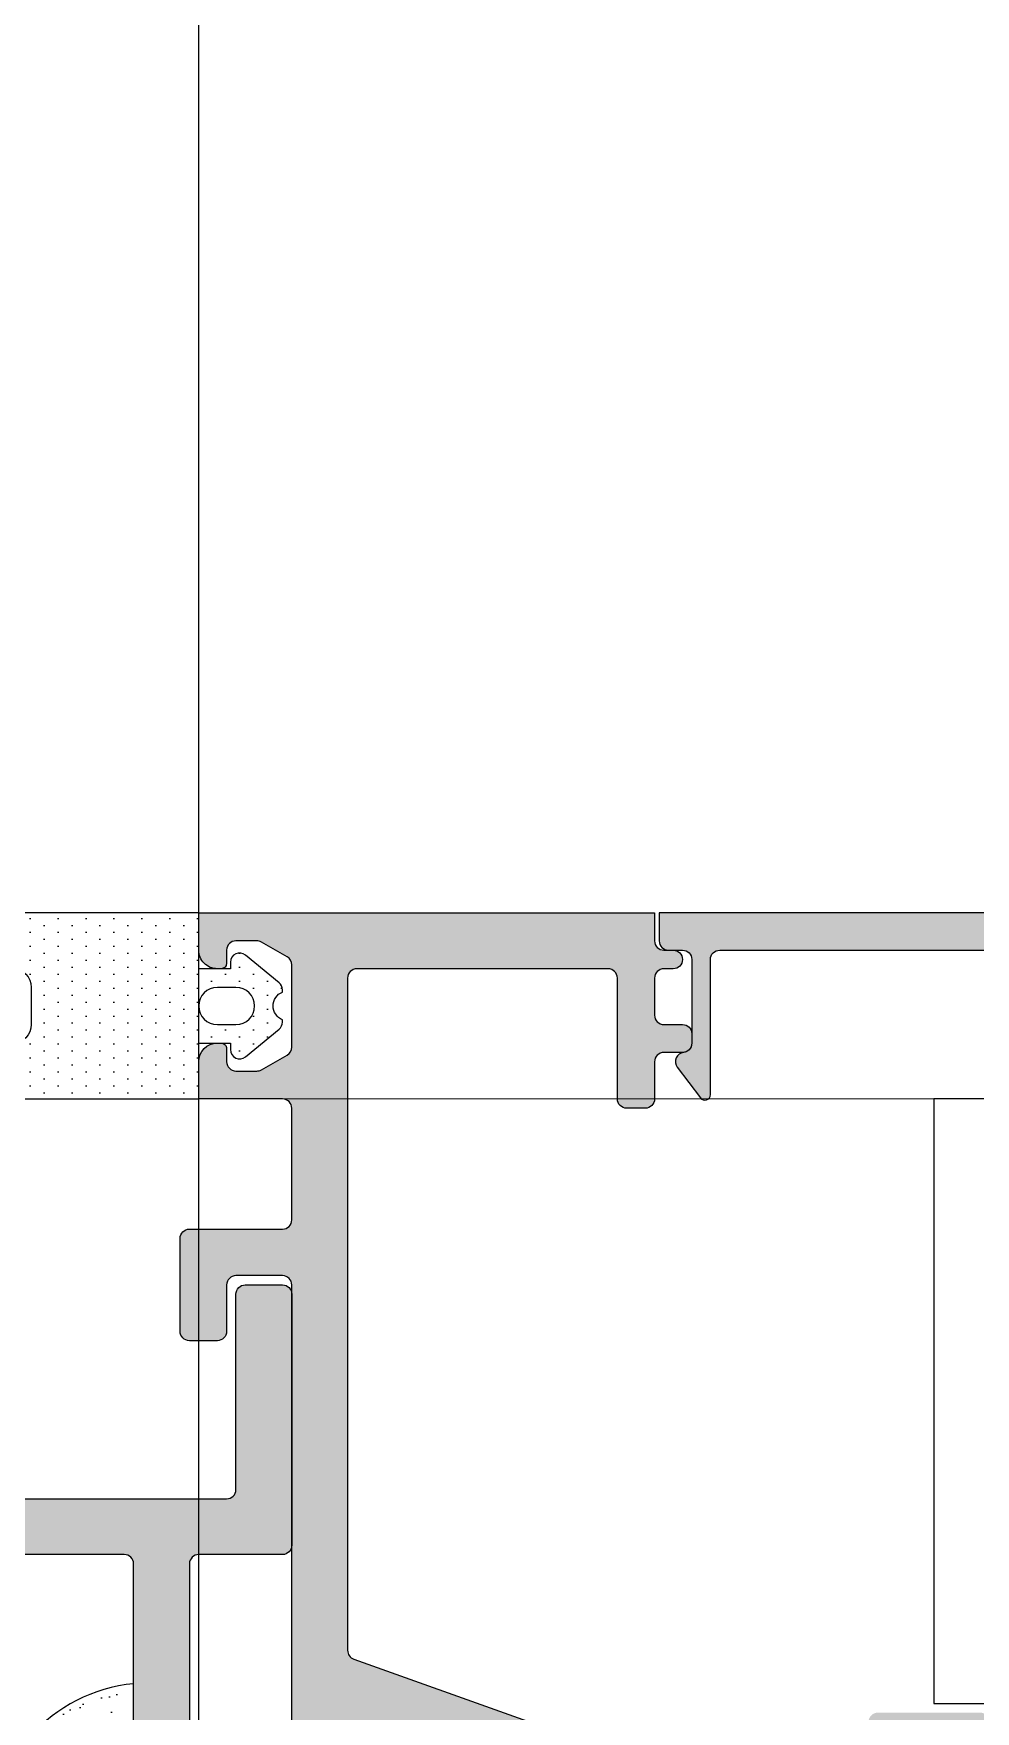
# Model space of a CAD drawing. Header units: millimetres. Extents: x 434053 to 1059003, y -2417481 to 936527.
# Drawn here: x 642106.2 to 642156.8, y -2248859.1 to -2248768.9 of the extents above; entities that cross this region are included whole.
import ezdxf

# ---------------------------------------------------------------- set-up
doc = ezdxf.new("R2010")
doc.units = ezdxf.units.MM
doc.header["$LTSCALE"] = 1000
doc.header["$MEASUREMENT"] = 0
doc.linetypes.add('CENTER', pattern=[2, 1.25, -0.25, 0.25, -0.25])
doc.layers.add('A-DETL-0001', color=4, linetype='Continuous', lineweight=15)
for name, color, linetype in [('ELASTOMER', 6, 'Continuous'), ('ELASTOMER-V', 241, 'Continuous'), ('EXTRUSION-V', 141, 'Continuous'), ('EXTRUSION1', 4, 'Continuous'), ('EXTRUSION2', 133, 'Continuous'), ('FASTENER', 191, 'Continuous'), ('GRID', 8, 'CENTER'), ('HZHZNEWPLOTLAYER#@$TT', 7, 'Continuous'), ('SILICONE', 8, 'Continuous'), ('型材断面填充', 254, 'Continuous')]:
    doc.layers.add(name, color=color, linetype=linetype)

# ---------------------------------------------------------------- blocks, each defined once
blk = doc.blocks.new('*U464')
at = {"linetype": 'ByBlock', "lineweight": -2}
for p, q in [((2.657142857144208, 4.857142857152212), (-2.657142857144208, 4.857142857152212)), ((-3.542857142858338, 4.400000000008731), (-3.542857142858338, 1.14285714286234)), ((-1.77142857142826, 4.400000000008731), (-1.77142857142826, 1.14285714286234)), ((1.77142857142826, 4.400000000008731), (1.77142857142826, 1.14285714286234)), ((3.542857142858338, 4.400000000008731), (3.542857142858338, 1.14285714286234)), ((-4.685714285715221, 0.857142857152212), (-3.542857142858338, 1.14285714286234)), ((4.685714285715221, 0.857142857152212), (-4.685714285715221, 0.857142857152212)), ((3.542857142858338, 1.14285714286234), (-3.542857142858338, 1.14285714286234)), ((-2.332922000361577, 0.857142857152212), (-1.77142857142826, 1.14285714286234)), ((2.458636286075489, 0.857142857152212), (1.77142857142826, 1.14285714286234)), ((4.685714285715221, 0.857142857152212), (3.542857142858338, 1.14285714286234)), ((-5.028571428571013, 0.5142857142927824), (-5.028571428571013, 7.275957614183426e-12)), ((5.028571428571013, 7.275957614183426e-12), (-5.028571428571013, 7.275957614183426e-12)), ((5.028571428571013, 0.5142857142927824), (5.028571428571013, 7.275957614183426e-12))]:
    blk.add_line(p, q, dxfattribs=at)
for centre, radius, start, end in [((-2.657142857144208, 3.770535714291327), 1.086607142857136, 35.40085557752613, 144.5991444224739), ((0, 1.196428571434808), 3.660714285714072, 61.05941179989344, 118.9405882001066), ((2.657142857144208, 3.770535714291327), 1.086607142857129, 35.40085557752613, 144.5991444224739), ((-4.685714285715221, 0.5142857142927824), 0.3428571428571428, 90, 180), ((4.685714285715221, 0.5142857142927824), 0.3428571428571428, 0, 90)]:
    blk.add_arc(centre, radius, start, end, dxfattribs=at)
at = {"layer": 'GRID', "ltscale": 0.5}
blk.add_line((0, 4.857142857159488), (0, -15.96152385070888), dxfattribs=at)
blk = doc.blocks.new('20230111-LC03')
at = {"layer": 'SILICONE'}
h = blk.add_hatch(dxfattribs=at)
h.set_pattern_fill('AR-SAND', color=256, angle=450, style=0)
h.set_pattern_definition([(127.5, (56219.9966284289, -9965.68426762917), (-1.926823769013159, -0.06299335810960754), [0, -1.52, 0, -1.7, 0, -1.625]), (97.49999999999993, (56219.9966284289, -9965.68426762917), (-2.82214606522974, 1.769776705267728), [0, -0.82, 0, -1.37, 0, -0.525]), (57.49999999999998, (56219.9966284289, -9966.914267629152), (-0.005659053536963988, 3.114141861751495), [0, -0.4999999999999981, 0, -1.799999999999992, 0, -2.349999999999985]), (47.49999999999999, (56219.9966284289, -9966.914267629152), (-0.8776755649342484, 3.006126604572294), [0, -0.2499999999999999, 0, -1.179999999999999, 0, -1.349999999999999])])
edge = h.paths.add_edge_path()
edge.add_line((1.042390067595989e-07, -8.557407260435866), (-1.042608346324414e-07, 8.557415987976128))
edge.add_arc((0.8573005642653303, 4.374214120368429e-06), 8.600247552460587, 95.72093118125102, 264.2790702147506)
at = {"layer": '型材断面填充', "linetype": 'ByBlock'}
h = blk.add_hatch(color=256, dxfattribs=at)
edge = h.paths.add_edge_path()
edge.add_line((-41.99989613961588, -17.99999563622987), (-41.99989613961952, -11.49999563622987))
edge.add_arc((-41.49989613961952, -11.49999563622987), 0.5, 90, 180, ccw=False)
edge.add_line((-41.49989613961952, -10.99999563622987), (-37.49989613961952, -10.99999563622987))
edge.add_arc((-37.49989613961952, -11.49999563622987), 0.5, 0, 90, ccw=False)
edge.add_line((-36.99989613961952, -11.49999563622987), (-36.99989613961952, -12.49999563622987))
edge.add_arc((-37.49989613961952, -12.49999563622987), 0.5, -90, 0, ccw=False)
edge.add_line((-37.49989613961952, -12.99999563622987), (-39.49989613961952, -12.99999563622987))
edge.add_arc((-39.49989613961952, -13.49999563622987), 0.5, 90, 180)
edge.add_line((-39.99989613961952, -13.49999563622987), (-39.99989613961952, -14.99999563622987))
edge.add_arc((-39.49989613961952, -14.99999563622987), 0.5, 180, 270)
edge.add_line((-39.49989613961952, -15.49999563622987), (-19.99989613961952, -15.49999563622987))
edge.add_arc((-19.99989613961952, -14.99999563622987), 0.5, 270, 360)
edge.add_line((-19.49989613961952, -14.99999563622987), (-19.49989613961952, -10.49999563622987))
edge.add_arc((-18.99989613961952, -10.49999563622987), 0.5, 90, 180, ccw=False)
edge.add_line((-18.99989613961952, -9.999995636229869), (-14.99989613961952, -9.999995636229869))
edge.add_arc((-14.99989613961952, -10.49999563622987), 0.5, 0, 90, ccw=False)
edge.add_line((-14.49989613961952, -10.49999563622987), (-14.49989613961952, -11.49999563622987))
edge.add_arc((-14.99989613961952, -11.49999563622987), 0.5, -90, 0, ccw=False)
edge.add_line((-14.99989613961952, -11.99999563622987), (-16.99989613961952, -11.99999563622987))
edge.add_arc((-16.99989613961952, -12.49999563622987), 0.5, 90, 180)
edge.add_line((-17.49989613961952, -12.49999563622987), (-17.49989613961952, -14.99999563622987))
edge.add_arc((-16.99989613961952, -14.99999563622987), 0.5, 180, 269.9999825697608)
edge.add_line((-16.99989629172705, -15.49999563622987), (-0.5, -15.49999563627352))
edge.add_arc((-0.5, -14.99999563627352), 0.5, 270, 360)
edge.add_line((0, -14.99999563627352), (0, 15.00000436375558))
edge.add_arc((-0.5, 15.00000436375558), 0.5, 0, 90)
edge.add_line((-0.5, 15.50000436375558), (-16.99989629172705, 15.50000436374103))
edge.add_arc((-16.99989613961952, 15.00000436374103), 0.5000000000000231, 90.00001743023921, 180)
edge.add_line((-17.49989613961952, 15.00000436374103), (-17.49989613961952, 12.50000436374103))
edge.add_arc((-16.99989613961952, 12.50000436374103), 0.5, 180, 270)
edge.add_line((-16.99989613961952, 12.00000436374103), (-14.99989613961952, 12.00000436374103))
edge.add_arc((-14.99989613961952, 11.50000436374103), 0.5, 0, 90, ccw=False)
edge.add_line((-14.49989613961952, 11.50000436374103), (-14.49989613961952, 10.50000436374103))
edge.add_arc((-14.99989613961952, 10.50000436374103), 0.5, -90, 0, ccw=False)
edge.add_line((-14.99989613961952, 10.00000436374103), (-18.99989613961952, 10.00000436374103))
edge.add_arc((-18.99989613961952, 10.50000436374103), 0.5, 180, 270, ccw=False)
edge.add_line((-19.49989613961952, 10.50000436374103), (-19.49989613961952, 15.00000436374103))
edge.add_arc((-19.99989613961952, 15.00000436374103), 0.5, 0, 90)
edge.add_line((-19.99989613961952, 15.50000436374103), (-39.49989613961952, 15.50000436374103))
edge.add_arc((-39.49989613961952, 15.00000436374103), 0.5, 90, 180)
edge.add_line((-39.99989613961952, 15.00000436374103), (-39.99989613961952, 13.50000436374103))
edge.add_arc((-39.49989613961952, 13.50000436374103), 0.5, 180, 270)
edge.add_line((-39.49989613961952, 13.00000436374103), (-37.49989613961952, 13.00000436374103))
edge.add_arc((-37.49989613961952, 12.50000436374103), 0.5, 0, 90, ccw=False)
edge.add_line((-36.99989613961952, 12.50000436374103), (-36.99989613961952, 11.50000436374103))
edge.add_arc((-37.49989613961952, 11.50000436374103), 0.5, -90, 0, ccw=False)
edge.add_line((-37.49989613961952, 11.00000436374103), (-41.49989613961952, 11.00000436374103))
edge.add_arc((-41.49989613961952, 11.50000436374103), 0.5, 180, 270, ccw=False)
edge.add_line((-41.99989613961952, 11.50000436374103), (-41.99989613961588, 18.00000436374103))
edge.add_arc((-41.49989613961225, 18.00000436374103), 0.500000000003638, 90.00000795576972, 180, ccw=False)
edge.add_line((-41.49989620903943, 18.50000436374103), (5.000103860456875, 18.50000436379923))
edge.add_arc((5.000103860456875, 19.00000436379923), 0.5, 270, 360)
edge.add_line((5.500103860456875, 19.00000436379923), (5.500103860442323, 29.50000436339178))
edge.add_arc((6.000103860442323, 29.50000436339178), 0.5, 90, 180, ccw=False)
edge.add_line((6.000103860442323, 30.00000436339178), (8.000103860416857, 30.00000436339178))
edge.add_arc((8.000103860416857, 29.50000436339178), 0.5, 0, 90, ccw=False)
edge.add_line((8.500103860416857, 29.50000436339178), (8.500103860420495, 16.00000436377013))
edge.add_arc((8.000103860420495, 16.00000436377013), 0.5, -90, 0, ccw=False)
edge.add_line((8.000103860420495, 15.50000436377013), (3.500103860435047, 15.50000436375558))
edge.add_arc((3.500103860435047, 15.00000436375558), 0.5, 90, 180)
edge.add_line((3.000103860435047, 15.00000436375558), (3.000103860435047, 6.000004363770131))
edge.add_arc((3.500103860431409, 6.000004363770131), 0.499999999996362, 180, 270)
edge.add_line((3.500103860431409, 5.500004363770131), (8.000103860420495, 5.500004363770131))
edge.add_arc((8.000103860416857, 5.000004363770131), 0.5, 0, 89.99999999958311, ccw=False)
edge.add_line((8.500103860416857, 5.000004363770131), (8.500103860416857, 3.000004363770131))
edge.add_arc((8.000103860416857, 3.000004363770131), 0.5, -90, 0, ccw=False)
edge.add_line((8.000103860416857, 2.500004363770131), (3.500103860438685, 2.500004363770131))
edge.add_arc((3.500103860438685, 2.000004363770131), 0.5, 90, 180)
edge.add_line((3.000103860435047, 2.000004363770131), (3.000103860435047, -1.999995636229869))
edge.add_arc((3.500103860438685, -1.999995636229869), 0.500000000003638, 180, 270)
edge.add_line((3.500103860438685, -2.499995636229869), (8.000103860416857, -2.499995636200765))
edge.add_arc((8.000103860416857, -2.999995636200765), 0.5, 0, 90, ccw=False)
edge.add_line((8.500103860416857, -2.999995636200765), (8.500103860416857, -4.999995636200765))
edge.add_arc((8.000103860416857, -4.999995636200765), 0.5, -89.99999999958311, 0, ccw=False)
edge.add_line((8.000103860420495, -5.499995636200765), (3.500103860431409, -5.499995636229869))
edge.add_arc((3.500103860431409, -5.999995636229869), 0.5, 90, 180)
edge.add_line((3.000103860435047, -5.999995636229869), (3.000103860435047, -14.99999563621532))
edge.add_arc((3.500103860435047, -14.99999563621532), 0.5, 180, 270)
edge.add_line((3.500103860435047, -15.49999563621532), (8.000103860420495, -15.49999563620077))
edge.add_arc((8.000103860420495, -15.99999563620077), 0.5, 0, 90, ccw=False)
edge.add_line((8.500103860420495, -15.99999563620077), (8.500103860416857, -29.49999563582242))
edge.add_arc((8.000103860416857, -29.49999563582242), 0.5, -90, 0, ccw=False)
edge.add_line((8.000103860416857, -29.99999563582242), (6.000103860442323, -29.99999563582242))
edge.add_arc((6.000103860442323, -29.49999563582242), 0.5, 180, 270, ccw=False)
edge.add_line((5.500103860442323, -29.49999563582242), (5.500103860453237, -18.99999563628808))
edge.add_arc((5.000103860453237, -18.99999563628808), 0.5, 0, 90)
edge.add_line((5.000103860453237, -18.49999563628808), (-41.49989620903943, -18.49999563622987))
edge.add_arc((-41.49989613961225, -17.99999563622987), 0.5000000000000048, 180, 269.99999204423034, ccw=False)
at = {"linetype": 'ByBlock'}
blk.add_lwpolyline([(-41.99989613961588, -17.99999563622987), (-41.99989613961952, -11.49999563622987, -0.414213562373095), (-41.49989613961952, -10.99999563622987), (-37.49989613961952, -10.99999563622987, -0.414213562373095), (-36.99989613961952, -11.49999563622987), (-36.99989613961952, -12.49999563622987, -0.414213562373095), (-37.49989613961952, -12.99999563622987), (-39.49989613961952, -12.99999563622987, 0.414213562373095), (-39.99989613961952, -13.49999563622987), (-39.99989613961952, -14.99999563622987, 0.414213562373095), (-39.49989613961952, -15.49999563622987), (-19.99989613961952, -15.49999563622987, 0.414213562373095), (-19.49989613961952, -14.99999563622987), (-19.49989613961952, -10.49999563622987, -0.414213562373095), (-18.99989613961952, -9.999995636229869), (-14.99989613961952, -9.999995636229869, -0.414213562373095), (-14.49989613961952, -10.49999563622987), (-14.49989613961952, -11.49999563622987, -0.414213562373095), (-14.99989613961952, -11.99999563622987), (-16.99989613961952, -11.99999563622987, 0.414213562373095), (-17.49989613961952, -12.49999563622987), (-17.49989613961952, -14.99999563622987, 0.4142134732705686), (-16.99989629172705, -15.49999563622987), (-0.5, -15.49999563627352, 0.4142135623734826), (0, -14.99999563627352), (0, 15.00000436375558, 0.4142135623734826), (-0.5, 15.50000436375558), (-16.99989629172705, 15.50000436374103, 0.4142134732705687), (-17.49989613961952, 15.00000436374103), (-17.49989613961952, 12.50000436374103, 0.414213562373095), (-16.99989613961952, 12.00000436374103), (-14.99989613961952, 12.00000436374103, -0.414213562373095), (-14.49989613961952, 11.50000436374103), (-14.49989613961952, 10.50000436374103, -0.414213562373095), (-14.99989613961952, 10.00000436374103), (-18.99989613961952, 10.00000436374103, -0.414213562373095), (-19.49989613961952, 10.50000436374103), (-19.49989613961952, 15.00000436374103, 0.414213562373095), (-19.99989613961952, 15.50000436374103), (-39.49989613961952, 15.50000436374103, 0.414213562373095), (-39.99989613961952, 15.00000436374103), (-39.99989613961952, 13.50000436374103, 0.414213562373095), (-39.49989613961952, 13.00000436374103), (-37.49989613961952, 13.00000436374103, -0.414213562373095), (-36.99989613961952, 12.50000436374103), (-36.99989613961952, 11.50000436374103, -0.414213562373095), (-37.49989613961952, 11.00000436374103), (-41.49989613961952, 11.00000436374103, -0.414213562373095), (-41.99989613961952, 11.50000436374103), (-41.99989613961588, 18.00000436374103, -0.4142135217035907), (-41.49989620903943, 18.50000436374103), (5.000103860456875, 18.50000436379923, 0.4142135623731164), (5.500103860456875, 19.00000436379923), (5.500103860442323, 29.50000436339178, -0.414213562373095), (6.000103860442323, 30.00000436339178), (8.000103860416857, 30.00000436339178, -0.414213562373095), (8.500103860416857, 29.50000436339178), (8.500103860420495, 16.00000436377013, -0.414213562373171), (8.000103860420495, 15.50000436377013), (3.500103860435047, 15.50000436375558, 0.414213562373095), (3.000103860435047, 15.00000436375558), (3.000103860435047, 6.000004363770131, 0.4142135623713901), (3.500103860431409, 5.500004363770131), (8.000103860420495, 5.500004363770131, -0.414213562370964), (8.500103860416857, 5.000004363770131), (8.500103860416857, 3.000004363770131, -0.414213562373095), (8.000103860416857, 2.500004363770131), (3.500103860438685, 2.500004363770131, 0.4142135623752261), (3.000103860435047, 2.000004363770131), (3.000103860435047, -1.999995636229869, 0.4142135623752261), (3.500103860438685, -2.499995636229869), (8.000103860416857, -2.499995636200765, -0.414213562373095), (8.500103860416857, -2.999995636200765), (8.500103860416857, -4.999995636200765, -0.414213562370964), (8.000103860420495, -5.499995636200765), (3.500103860431409, -5.499995636229869, 0.41421356237139), (3.000103860435047, -5.999995636229869), (3.000103860435047, -14.99999563621532, 0.414213562373095), (3.500103860435047, -15.49999563621532), (8.000103860420495, -15.49999563620077, -0.4142135623730951), (8.500103860420495, -15.99999563620077), (8.500103860416857, -29.49999563582242, -0.414213562373095), (8.000103860416857, -29.99999563582242), (6.000103860442323, -29.99999563582242, -0.414213562373095), (5.500103860442323, -29.49999563582242), (5.500103860453237, -18.99999563628808, 0.4142135623730193), (5.000103860453237, -18.49999563628808), (-41.49989620903943, -18.49999563622987, -0.4142135217035907)], format="xyb", close=True, dxfattribs=at)
at = {"layer": 'SILICONE'}
blk.add_lwpolyline([(1.042390067595989e-07, -8.557407260435866), (-1.042608346324414e-07, 8.557415987976128, 0.9048234826383934), (1.042390067595989e-07, -8.557407260435866, 0.3678191468024997)], format="xyb", dxfattribs=at)
at = {"layer": 'FASTENER', "xscale": -1.2, "yscale": 1.2, "zscale": 1.2, "rotation": 90.00011941575873}
blk.add_blockref('*U464', (0, 4.363770131021738e-06), dxfattribs=at)
blk = doc.blocks.new('*U555')
at = {"layer": 'ELASTOMER-V', "linetype": 'ByBlock'}
h = blk.add_hatch(dxfattribs=at)
h.set_pattern_fill('DOTS', color=256, scale=12, style=0)
h.set_pattern_definition([(0, (0, -2.000019868988602), (0.375, 0.75), [0, -0.75])])
edge = h.paths.add_edge_path()
edge.add_arc((0.9997912681061507, -14.81267845198454), 1.000052182993386, 0, 90)
edge.add_line((0.9997912681061507, -13.81262626899115), (-1.000313097880621, -13.81262626899115))
edge.add_arc((-1.000313097880621, -14.81267845198454), 1.000052182993386, 90, 180)
edge.add_line((-2.000365280874007, -14.81267845198454), (-5.000000000073101, -14.81267845198454))
edge.add_line((-5.000000000073101, -14.81267845198454), (-5.000000000076739, -4.812658582995937))
edge.add_line((-5.000000000076739, -4.812658582995937), (-2, -4.812658582995937))
edge.add_line((-2, -4.812658582995937), (-2, -3.11250000000291))
edge.add_line((-2, -3.11250000000291), (-2.350000000002183, -3.11250000000291))
edge.add_arc((-2.34999999999976, -2.612500000001841), 0.5000000000010694, 140.4654215854086, 269.9999999997224, ccw=False)
edge.add_line((-2.735620282557647, -2.294228107304662), (-1.24998938407748, -0.4942281073055028))
edge.add_arc((-0.8643691015187139, -0.8125000000001112), 0.5000000000001112, 90.00000000000051, 140.4654215857, ccw=False)
edge.add_line((-0.8643691015187187, -0.3125), (-0.75, -0.3124999999999998))
edge.add_arc((3.469446951953618e-17, 4.440892098500626e-16), 0.8125000000000001, 202.6198649480404, 337.3801350519596)
edge.add_line((0.75, -0.3125), (0.8643691015150807, -0.3125))
edge.add_arc((0.8643691015150929, -0.8124999999999791), 0.4999999999999791, 39.53457841442798, 90.00000000000142, ccw=False)
edge.add_line((1.249989384073046, -0.4942281073045933), (2.735620282560603, -2.294228107304662))
edge.add_arc((2.349999999999038, -2.612500000000107), 0.500000000002803, -90.00000000013472, 39.534578414169914, ccw=False)
edge.add_line((2.349999999997863, -3.11250000000291), (1.999999999999318, -3.11250000000291))
edge.add_line((1.999999999999318, -3.11250000000291), (1.999999999999318, -4.812658582995937))
edge.add_line((1.999999999999318, -4.812658582995937), (5.000000000079694, -4.812658582995937))
edge.add_line((5.000000000079694, -4.812658582995937), (5.000000000079694, -14.81267845198454))
edge.add_line((5.000000000079694, -14.81267845198454), (1.999843451099537, -14.81267845198454))
edge = h.paths.add_edge_path(flags=16)
edge.add_line((0.9999999999996589, -2.8125), (0.9999999999996589, -3.8125))
edge.add_arc((-3.410605131648481e-13, -3.8125), 1, -180, 0, ccw=False)
edge.add_line((-1.000000000000341, -3.8125), (-1.000000000000341, -2.8125))
edge.add_arc((-3.410605131648481e-13, -2.8125), 1, 0, 180, ccw=False)
at = {"color": 0, "linetype": 'ByBlock'}
for points in [[(1.999843451099537, -14.81267845198454, 0.414213562373095), (0.9997912681061507, -13.81262626899115), (-1.000313097880621, -13.81262626899115, 0.414213562373095), (-2.000365280874007, -14.81267845198454), (-5.000000000073101, -14.81267845198454), (-5.000000000076739, -4.812658582995937), (-2, -4.812658582995937), (-2, -3.11250000000291), (-2.350000000002183, -3.11250000000291, -0.634218949713358), (-2.735620282557647, -2.294228107304662), (-1.24998938407748, -0.4942281073055027, -0.2238262200734478), (-0.8643691015187187, -0.3125), (-0.75, -0.3124999999999998, 0.6666666666666664), (0.75, -0.3125), (0.8643691015150807, -0.3125, -0.2238262200728703), (1.249989384073046, -0.4942281073045933), (2.735620282560603, -2.294228107304662, -0.6342189497133012), (2.349999999997863, -3.11250000000291), (1.999999999999318, -3.11250000000291), (1.999999999999318, -4.812658582995937), (5.000000000079694, -4.812658582995937), (5.000000000079694, -14.81267845198454)], [(0.9999999999996589, -2.8125), (0.9999999999996589, -3.8125, -0.9999999999999998), (-1.000000000000341, -3.8125), (-1.000000000000341, -2.8125, -0.9999999999999998)]]:
    blk.add_lwpolyline(points, format="xyb", close=True, dxfattribs=at)
blk = doc.blocks.new('20230104-LC05')
at = {"layer": '型材断面填充', "linetype": 'ByBlock'}
h = blk.add_hatch(color=256, dxfattribs=at)
edge = h.paths.add_edge_path()
edge.add_arc((70.49996894395736, -48.49920564482454), 0.500000000007276, 90.00000000083378, 179.9999999991662, ccw=False)
edge.add_line((70.49996894395008, -47.99920564481727), (70.99996894395008, -47.99920564481727))
edge.add_arc((70.99996894395008, -47.49920564484637), 0.4999999999708962, 270, 450)
edge.add_line((70.99996894395008, -46.99920564487547), (70.49996894395008, -46.99920564481727))
edge.add_arc((70.49996894395008, -46.49920564481727), 0.5, 180, 270, ccw=False)
edge.add_line((69.99996894395008, -46.49920564481727), (69.99996894395008, -44.49920564481727))
edge.add_arc((70.49996894395008, -44.49920564481727), 0.5, 90, 180, ccw=False)
edge.add_line((70.49996894395008, -43.99920564481727), (71.49996894395008, -43.99920564481727))
edge.add_arc((71.49996894395008, -43.49920564481727), 0.5, 270, 360)
edge.add_line((71.99996894395008, -43.49920564481727), (71.99996894395008, -42.99920564481727))
edge.add_arc((71.49996894395008, -42.99920564481727), 0.5, 0, 90)
edge.add_line((71.49996894395008, -42.49920564481727), (70.49996894392098, -42.49920564481727))
edge.add_arc((70.49996894392825, -41.99920564484637), 0.4999999999708962, 179.9999610966032, 269.9999999991662, ccw=False)
edge.add_line((69.99996894395736, -41.99920530535019), (69.99996894395736, -39.99920564481727))
edge.add_arc((69.49996894395736, -39.99920564481727), 0.5, 0, 90)
edge.add_line((69.49996894395736, -39.49920564481727), (68.49996894395736, -39.49920564481727))
edge.add_arc((68.49996894395736, -39.99920564481727), 0.5, 90, 180)
edge.add_line((67.99996894395736, -39.99920564481727), (67.99996894395736, -46.49999999999272))
edge.add_arc((67.49996894395736, -46.49999999999272), 0.5, -90, 0, ccw=False)
edge.add_line((67.49996894395736, -46.99999999999272), (53.99999999932334, -46.99999999999272))
edge.add_arc((53.99999999932334, -46.49999999999272), 0.5, 180, 270, ccw=False)
edge.add_line((53.49999999932334, -46.49999999999272), (53.49999999932334, -10.35235979589197))
edge.add_arc((53.99999999932697, -10.35235979589197), 0.500000000003638, 109.6537937717097, 180, ccw=False)
edge.add_line((53.83183204972738, -9.881488751198049), (80.83187877858654, -0.2386310121000861))
edge.add_arc((81.0000467281825, -0.7095020567940082), 0.500000000002453, 5.0025789732899284e-08, 109.6537937713172, ccw=False)
edge.add_line((81.50004672818613, -0.7095020563574508), (81.5000467332793, -6.500000005005859))
edge.add_arc((82.00004673328658, -6.500000004532922), 0.500000000007276, 180.0000000541946, 269.9999999991662)
edge.add_line((82.0000467332793, -7.000000004540198), (87.50004673093645, -7.00000000448199))
edge.add_arc((87.50004673093645, -6.50000000448199), 0.5, 270, 360)
edge.add_line((88.00004673093645, -6.50000000448199), (88.00004673093645, -5.00000000448199))
edge.add_arc((87.50004673092917, -5.000000004489266), 0.500000000007276, 8.337633264054393e-10, 90.00000000250131)
edge.add_line((87.50004673090734, -4.50000000448199), (85.00004673091462, -4.500000004598405))
edge.add_arc((85.00004673090734, -4.000000004576577), 0.5000000000218279, 180.0000000025013, 270.0000000008338, ccw=False)
edge.add_line((84.50004673088551, -4.000000004598405), (84.50004672708747, 7.275957614183426e-12))
edge.add_line((84.50004672708747, 7.275957614183426e-12), (104.5000467033751, 7.275957614183426e-12))
edge.add_arc((105.0000467033751, 7.275957614183426e-12), 0.5, 0, 180, ccw=False)
edge.add_line((105.5000467033751, 7.275957614183426e-12), (164.4999487179812, 7.275957614183426e-12))
edge.add_arc((164.9999487179812, 7.275957614183426e-12), 0.5, 0, 180, ccw=False)
edge.add_line((165.4999487179812, 7.275957614183426e-12), (185.4999487158057, 0))
edge.add_line((185.4999487158057, 0), (185.4999487120076, -4.000000004598405))
edge.add_arc((184.9999487119858, -4.000000004576577), 0.5000000000218279, 269.9999999991662, 359.9999999974987, ccw=False)
edge.add_line((184.9999487119785, -4.500000004598405), (182.4999487119858, -4.50000000448199))
edge.add_arc((182.499948711964, -5.000000004489266), 0.500000000007276, 89.99999999749872, 179.9999999991662)
edge.add_line((181.9999487119567, -5.00000000448199), (181.9999487119567, -6.50000000448199))
edge.add_arc((182.4999487119567, -6.50000000448199), 0.5, 180, 270)
edge.add_line((182.4999487119567, -7.00000000448199), (187.9999487096138, -7.000000004540198))
edge.add_arc((187.9999487096065, -6.500000004532922), 0.500000000007276, 270.0000000008338, 359.9999999458054)
edge.add_line((188.4999487096138, -6.500000005005859), (188.4999487153291, -0.4999999995270628))
edge.add_arc((188.9999487153364, -0.500000000007276), 0.500000000007276, 90.00000000083378, 179.9999999449716, ccw=False)
edge.add_line((188.9999487153291, 0), (196.500000000291, 0))
edge.add_arc((196.500000000291, -0.5), 0.5, 0, 90, ccw=False)
edge.add_line((197.000000000291, -0.5), (197.0000000002801, -41.99920530535746))
edge.add_arc((196.5000000003092, -41.99920564485365), 0.4999999999710114, -90, 3.890339678491728e-05, ccw=False)
edge.add_line((196.5000000003092, -42.49920564482454), (195.5000000002801, -42.49920564482454))
edge.add_arc((195.5000000002801, -42.99920564482454), 0.5, 90, 180)
edge.add_line((195.0000000002801, -42.99920564482454), (195.0000000002801, -43.49920564482454))
edge.add_arc((195.5000000002801, -43.49920564482454), 0.5, 180, 270)
edge.add_line((195.5000000002801, -43.99920564482454), (196.5000000002801, -43.99920564482454))
edge.add_arc((196.5000000002801, -44.49920564482454), 0.5, 0, 90, ccw=False)
edge.add_line((197.0000000002801, -44.49920564482454), (197.0000000002801, -46.49920564482454))
edge.add_arc((196.5000000002801, -46.49920564482454), 0.5, -90, 0, ccw=False)
edge.add_line((196.5000000002801, -46.99920564482454), (196.0000000002801, -46.99920564488275))
edge.add_arc((196.0000000002801, -47.49920564485365), 0.4999999999708962, 90, 270)
edge.add_line((196.0000000002801, -47.99920564482454), (196.5000000002801, -47.99920564482454))
edge.add_arc((196.5000000002728, -48.49920564483182), 0.500000000007276, 8.33779267850332e-10, 89.99999999916622, ccw=False)
edge.add_line((197.0000000002801, -48.49920564482454), (197.0000000003092, -50))
edge.add_line((197.0000000003092, -50), (200.0000000003129, -50))
edge.add_line((200.0000000003129, -50), (200.0000000003129, 50))
edge.add_line((200.0000000003129, 50), (45.49999999927604, 50.00000000001455))
edge.add_line((45.49999999927604, 50.00000000001455), (45.49999999930878, 48.00000000002183))
edge.add_arc((46.49999999930878, 48.00000000003638), 1, 180.0000000008338, 270.0000000041688)
edge.add_line((46.49999999938154, 47.00000000003638), (46.69999999934953, 47.00000000005093))
edge.add_arc((46.69999999932406, 47.30000000003201), 0.2999999999810825, 270.0000000048636, 360.0000000013896)
edge.add_line((46.99999999930515, 47.30000000003929), (46.99999999930878, 48.00000000005093))
edge.add_arc((47.49999999930878, 48.00000000005093), 0.5, 90, 180, ccw=False)
edge.add_line((47.49999999930878, 48.50000000005093), (48.61721778076753, 48.50000000005093))
edge.add_arc((48.61721778076026, 48.00000000005093), 0.5, 60.25511870233379, 89.99999999916622, ccw=False)
edge.add_line((48.86528724994423, 48.43412157111015), (50.24806946849276, 47.64396030336502))
edge.add_arc((49.99999999930515, 47.20983873228397), 0.5000000000209031, 1.6675016922818031e-09, 60.25511870321287, ccw=False)
edge.add_line((50.49999999932697, 47.20983873229852), (50.49999999930878, 42.79016126780334))
edge.add_arc((49.99999999932334, 42.79016126779607), 0.4999999999854481, -60.25511870223039, 8.33779267850332e-10, ccw=False)
edge.add_line((50.24806946850003, 42.3560396967514), (48.86528724994423, 41.56587842899171))
edge.add_arc((48.61721778076389, 42.00000000003638), 0.4999999999857067, 270.0000000004169, 299.7448812981315, ccw=False)
edge.add_line((48.61721778076753, 41.50000000005093), (47.49999999930878, 41.50000000005093))
edge.add_arc((47.49999999930878, 42.00000000005093), 0.5, 180, 270, ccw=False)
edge.add_line((46.99999999930878, 42.00000000005093), (46.99999999930878, 42.70000000007713))
edge.add_arc((46.69999999932043, 42.70000000006257), 0.2999999999883585, 2.779211088166421e-09, 90.00000000277922)
edge.add_line((46.69999999930587, 43.00000000005821), (46.49997491495014, 43.00000000005093))
edge.add_arc((46.4999749150229, 42.00000000005093), 1, 90.00000000416884, 180)
edge.add_line((45.4999749150229, 42.00000000005093), (45.4999749150229, 40.00000000010914))
edge.add_line((45.4999749150229, 40.00000000010914), (49.99999999931242, 40.00000000010914))
edge.add_arc((49.99999999931242, 39.50000000010914), 0.5, 0, 90, ccw=False)
edge.add_line((50.49999999931242, 39.50000000010914), (50.49999999931242, 33.49999999959982))
edge.add_arc((49.99999999931242, 33.49999999959982), 0.5, -90, 0, ccw=False)
edge.add_line((49.99999999931242, 32.99999999959982), (44.99999999927968, 32.99999999959982))
edge.add_arc((44.99999999927968, 32.49999999959982), 0.5, 90, 180)
edge.add_line((44.49999999927968, 32.49999999959982), (44.49999999927968, 27.49999999959982))
edge.add_arc((44.99999999927968, 27.49999999959982), 0.5, 180, 270)
edge.add_line((44.99999999927968, 26.99999999959982), (46.49999999927968, 26.99999999959982))
edge.add_arc((46.49999999927968, 27.49999999959982), 0.5, 270, 360)
edge.add_line((46.99999999927968, 27.49999999959982), (46.99999999927968, 29.99999999959982))
edge.add_arc((47.49999999927968, 29.99999999959982), 0.5, 90, 180, ccw=False)
edge.add_line((47.49999999927968, 30.49999999959982), (49.99999999931242, 30.49999999959982))
edge.add_arc((49.99999999931242, 29.99999999959982), 0.5, 0, 90, ccw=False)
edge.add_line((50.49999999931242, 29.99999999959982), (50.49999999931242, 2.5))
edge.add_arc((49.99999999931242, 2.5), 0.5, -90, 0, ccw=False)
edge.add_line((49.99999999931242, 2), (48.99999999931242, 2))
edge.add_arc((48.99999999931242, 1.5), 0.5, 90, 180)
edge.add_line((48.49999999931242, 1.5), (48.49999999931242, -1.5))
edge.add_arc((48.99999999931242, -1.5), 0.5, 180, 270)
edge.add_line((48.99999999931242, -2), (49.99999999931606, -2))
edge.add_arc((49.99999999931606, -2.5), 0.5, 0, 90, ccw=False)
edge.add_line((50.49999999931606, -2.5), (50.49999999931242, -29.99999999959982))
edge.add_arc((49.99999999931242, -29.99999999959982), 0.5, -90, 0, ccw=False)
edge.add_line((49.99999999931242, -30.49999999959982), (47.49999999927968, -30.49999999959982))
edge.add_arc((47.49999999927968, -29.99999999959982), 0.5, 180, 270, ccw=False)
edge.add_line((46.99999999927968, -29.99999999959982), (46.99999999927968, -27.49999999959982))
edge.add_arc((46.49999999927968, -27.49999999959982), 0.5, 0, 90)
edge.add_line((46.49999999927968, -26.99999999959982), (44.99999999927968, -26.99999999959982))
edge.add_arc((44.99999999927968, -27.49999999959982), 0.5, 90, 180)
edge.add_line((44.49999999927968, -27.49999999959982), (44.49999999927968, -32.49999999959982))
edge.add_arc((44.99999999927968, -32.49999999959982), 0.5, 180, 270)
edge.add_line((44.99999999927968, -32.99999999959982), (49.99999999931242, -32.99999999959982))
edge.add_arc((49.99999999931242, -33.49999999959982), 0.5, 0, 90, ccw=False)
edge.add_line((50.49999999931242, -33.49999999959982), (50.49999999931242, -39.50000000010914))
edge.add_arc((49.99999999931242, -39.50000000010914), 0.5, -90, 0, ccw=False)
edge.add_line((49.99999999931242, -40.00000000010914), (45.4999749150229, -40.00000000010914))
edge.add_line((45.4999749150229, -40.00000000010914), (45.4999749150229, -42.00000000005093))
edge.add_arc((46.4999749150229, -42.00000000005093), 1, 180, 269.9999999958312)
edge.add_line((46.49997491495014, -43.00000000005093), (46.69999999930587, -43.00000000005821))
edge.add_arc((46.69999999932043, -42.70000000006257), 0.2999999999956344, 269.9999999972208, 359.9999999972208)
edge.add_line((46.99999999930878, -42.70000000007713), (46.99999999930878, -42.00000000005093))
edge.add_arc((47.49999999930878, -42.00000000005093), 0.5, 90, 180, ccw=False)
edge.add_line((47.49999999930878, -41.50000000005093), (48.61721778076753, -41.50000000005093))
edge.add_arc((48.61721778076389, -42.00000000003638), 0.4999999999854481, 60.255118701868525, 89.99999999958311, ccw=False)
edge.add_line((48.86528724994423, -41.56587842899171), (50.24806946850003, -42.3560396967514))
edge.add_arc((49.99999999932334, -42.79016126779607), 0.4999999999839018, -8.33779267850332e-10, 60.25511870223039, ccw=False)
edge.add_line((50.49999999930878, -42.79016126780334), (50.49999999932697, -47.20983873229852))
edge.add_arc((49.99999999930878, -47.20983873228397), 0.5000000000181899, 299.74488129642515, 359.9999999983325, ccw=False)
edge.add_line((50.24806946849276, -47.64396030336502), (48.86528724994423, -48.43412157111015))
edge.add_arc((48.61721778076026, -48.00000000005093), 0.5000000000001462, 270.0000000008338, 299.74488129766615, ccw=False)
edge.add_line((48.61721778076753, -48.50000000005093), (47.49999999930878, -48.50000000005093))
edge.add_arc((47.49999999930878, -48.00000000005093), 0.5, 180, 270, ccw=False)
edge.add_line((46.99999999930878, -48.00000000005093), (46.99999999930515, -47.30000000003929))
edge.add_arc((46.69999999932406, -47.30000000003201), 0.2999999999810825, 359.9999999986104, 449.9999999951364)
edge.add_line((46.69999999934953, -47.00000000005093), (46.49999999938154, -47.00000000003638))
edge.add_arc((46.49999999930878, -48.00000000003638), 1, 89.99999999583119, 179.9999999991662)
edge.add_line((45.49999999930878, -48.00000000002183), (45.49999999927604, -50.00000000001455))
edge.add_line((45.49999999927604, -50.00000000001455), (69.99996894392098, -49.99999999999272))
edge.add_line((69.99996894392098, -49.99999999999272), (69.99996894395008, -48.49920564481727))
edge = h.paths.add_edge_path(flags=16)
edge.add_line((54.16816794891929, -6.575783428910654), (80.89884508485557, 2.970871044693922))
edge.add_arc((81.06701303444788, 2.5), 0.5000000000012295, 89.99999999916622, 109.6537937709245, ccw=False)
edge.add_line((81.06701303445516, 3), (99.00004670337512, 3))
edge.add_line((99.00004670337512, 3), (100.0000467033751, 5))
edge.add_line((100.0000467033751, 5), (110.0000467033751, 5))
edge.add_line((110.0000467033751, 5), (111.0000467033751, 3))
edge.add_line((111.0000467033751, 3), (158.9999487179812, 3))
edge.add_line((158.9999487179812, 3), (159.9999487179812, 5))
edge.add_line((159.9999487179812, 5), (169.9999487179812, 5))
edge.add_line((169.9999487179812, 5), (170.9999487179812, 3))
edge.add_line((170.9999487179812, 3), (196.5000000003129, 3))
edge.add_arc((196.5000000003129, 3.5), 0.5, 270, 360)
edge.add_line((197.0000000003129, 3.5), (197.0000000003129, 46.5))
edge.add_arc((196.5000000003129, 46.5), 0.5, 0, 90)
edge.add_line((196.5000000003129, 47), (53.99999999932334, 47.00000000001455))
edge.add_arc((53.99999999932334, 46.50000000001455), 0.5, 90, 180)
edge.add_line((53.49999999932334, 46.50000000001455), (53.49999999932334, -6.104912384216732))
edge.add_arc((53.99999999932334, -6.104912384216732), 0.5, 180, 289.6537937713171)
h = blk.add_hatch(color=256, dxfattribs=at)
edge = h.paths.add_edge_path()
edge.add_line((73.49996894393189, -47.99920564480999), (193.5000000002801, -47.99920564488275))
edge.add_arc((193.5000000002801, -47.49920564488275), 0.5, 270, 360)
edge.add_line((194.0000000002801, -47.49920564488275), (194.0000000002801, -40.23253897821996))
edge.add_arc((194.3000000002939, -40.23253897819814), 0.3000000000138243, 36.86989765098559, 180.0000000041688, ccw=False)
edge.add_line((194.5400000002883, -40.05253897816874), (195.7803847580108, -41.70638532185694))
edge.add_arc((195.3803847580311, -42.0063853218453), 0.4999999999767169, -83.1301023542303, 36.86989764617749, ccw=False)
edge.add_arc((195.5000000003092, -42.99920564487547), 0.5000000000278991, 96.86989764672707, 180.0000000008338)
edge.add_line((195.0000000002801, -42.99920564488275), (195.0000000002801, -47.49920564488275))
edge.add_arc((195.5000000002801, -47.49920564488275), 0.5, 180, 270)
edge.add_line((195.5000000002801, -47.99920564488275), (196.2500000002801, -47.99920564488275))
edge.add_arc((196.2500000002801, -48.49920564488275), 0.5, 0, 90, ccw=False)
edge.add_line((196.7500000002801, -48.49920564488275), (196.7500000002801, -49.99920564488275))
edge.add_line((196.7500000002801, -49.99920564488275), (70.24996894393189, -49.99920564480999))
edge.add_line((70.24996894393189, -49.99920564480999), (70.24996894393189, -48.49920564480999))
edge.add_arc((70.74996894393189, -48.49920564480999), 0.5, 90, 180, ccw=False)
edge.add_line((70.74996894393189, -47.99920564480999), (71.49996894393189, -47.99920564480999))
edge.add_arc((71.49996894393189, -47.49920564480999), 0.5, 270, 360)
edge.add_line((71.99996894393189, -47.49920564480999), (71.99996894393189, -42.99920564480999))
edge.add_arc((71.49996894395008, -42.99920564481727), 0.4999999999818101, 8.337633264479042e-10, 83.130102354744)
edge.add_arc((71.61958418621361, -42.00638532179437), 0.5000000000121462, 143.1301023540726, 263.1301023543151, ccw=False)
edge.add_line((71.21958418620125, -41.70638532178418), (72.45996894392374, -40.05253897815419))
edge.add_arc((72.69996894392898, -40.23253897815448), 0.3000000000043656, 1.3895942174713127e-09, 143.1301023547118, ccw=False)
edge.add_line((72.99996894393189, -40.2325389781472), (72.99996894393189, -47.49920564480999))
edge.add_arc((73.49996894393189, -47.49920564480999), 0.5, 180, 270)
at = {"linetype": 'ByBlock'}
blk.add_lwpolyline([(50.49999999931606, -2.5), (50.49999999931242, -29.99999999959982, -0.414213562373095), (49.99999999931242, -30.49999999959982), (47.49999999927968, -30.49999999959982, -0.414213562373095), (46.99999999927968, -29.99999999959982), (46.99999999927968, -27.49999999959982, 0.4142135623730951), (46.49999999927968, -26.99999999959982), (44.99999999927968, -26.99999999959982, 0.4142135623730949), (44.49999999927968, -27.49999999959982), (44.49999999927968, -32.49999999959982, 0.414213562373095), (44.99999999927968, -32.99999999959982), (49.99999999931242, -32.99999999959982, -0.4142135623730951), (50.49999999931242, -33.49999999959982), (50.49999999931242, -39.50000000010914, -0.414213562373095), (49.99999999931242, -40.00000000010914), (45.4999749150229, -40.00000000010914), (45.4999749150229, -42.00000000005093, 0.4142135623517842), (46.49997491495014, -43.00000000005093), (46.69999999930587, -43.00000000005821, 0.4142135623787781), (46.99999999930878, -42.70000000007713), (46.99999999930878, -42.00000000005093, -0.4142135623730949), (47.49999999930878, -41.50000000005093), (48.61721778076753, -41.50000000005093, -0.1305202039186416), (48.86528724994423, -41.56587842899171), (50.24806946850003, -42.3560396967514, -0.2691426359081084), (50.49999999930878, -42.79016126780334), (50.49999999932697, -47.20983873229852, -0.269142635903082), (50.24806946849276, -47.64396030336502), (48.86528724994423, -48.43412157111015, -0.130520203915235), (48.61721778076753, -48.50000000005093), (47.49999999930878, -48.50000000005093, -0.414213562373095), (46.99999999930878, -48.00000000005093), (46.99999999930515, -47.30000000003929, 0.4142135623567568), (46.69999999934953, -47.00000000005093), (46.49999999938154, -47.00000000003638, 0.4142135623901436), (45.49999999930878, -48.00000000002183), (45.49999999927604, -50.00000000001455), (69.99996894392098, -49.99999999999272), (69.99996894395008, -48.49920564481727, -0.4142135623645706), (70.49996894395008, -47.99920564481727), (70.99996894395008, -47.99920564481727, 0.9999999999999999), (70.99996894395008, -46.99920564487547), (70.49996894395008, -46.99920564481727, -0.414213562373095), (69.99996894395008, -46.49920564481727), (69.99996894395008, -44.49920564481727, -0.414213562373095), (70.49996894395008, -43.99920564481727), (71.49996894395008, -43.99920564481727, 0.414213562373095), (71.99996894395008, -43.49920564481727), (71.99996894395008, -42.99920564481727, 0.414213562373095), (71.49996894395008, -42.49920564481727), (70.49996894392098, -42.49920564481727, -0.414213761241106), (69.99996894395736, -41.99920530535019), (69.99996894395736, -39.99920564481727, 0.414213562373095), (69.49996894395736, -39.49920564481727), (68.49996894395736, -39.49920564481727, 0.414213562373095), (67.99996894395736, -39.99920564481727), (67.99996894395736, -46.49999999999272, -0.414213562373095), (67.49996894395736, -46.99999999999272), (53.99999999932334, -46.99999999999272, -0.414213562373095), (53.49999999932334, -46.49999999999272), (53.49999999932334, -10.35235979589197, -0.3169603659140304), (53.83183204972738, -9.881488751198049), (80.83187877858654, -0.2386310121000861, -0.5186485876089786)], format="xyb", dxfattribs=at)
blk.add_lwpolyline([(73.49996894393189, -47.99920564480999), (193.5000000002801, -47.99920564488275, 0.414213562373095), (194.0000000002801, -47.49920564488275), (194.0000000002801, -40.23253897821996, -0.7207592200559355), (194.5400000002883, -40.05253897816874), (195.7803847580108, -41.70638532185694, -0.5773502691895009), (195.4401923791629, -42.50279548333492, 0.3795154113446246), (195.0000000002801, -42.99920564488275), (195.0000000002801, -47.49920564488275, 0.4142135623730949), (195.5000000002801, -47.99920564488275), (196.2500000002801, -47.99920564488275, -0.414213562373095), (196.7500000002801, -48.49920564488275), (196.7500000002801, -49.99920564488275), (70.24996894393189, -49.99920564480999), (70.24996894393189, -48.49920564480999, -0.414213562373095), (70.74996894393189, -47.99920564480999), (71.49996894393189, -47.99920564480999, 0.414213562373095), (71.99996894393189, -47.49920564480999), (71.99996894393189, -42.99920564480999, 0.3795154113446206), (71.55977656507821, -42.50279548332037, -0.5773502691895118), (71.21958418620125, -41.70638532178418), (72.45996894392374, -40.05253897815419, -0.720759220055925), (72.99996894393189, -40.2325389781472), (72.99996894393189, -47.49920564480999, 0.414213562373095)], format="xyb", close=True, dxfattribs=at)
at = {"layer": 'EXTRUSION2'}
blk.add_lwpolyline([(85.00004670354974, -40.00000000141154), (85.00004670341877, -7.499999997744453), (89.00004670341877, -7.499999997802661), (89.00004670344788, -3.999999997802661), (85.0000467036516, -3.999999997744453), (85.00004670347698, -1.818989403545856e-09), (184.9999487177774, 1.266016624867916e-09), (184.9999487177483, -4.000000001353328), (180.9999487177483, -4.000000001353328), (180.9999487177483, -7.500000001353328), (184.9999487177483, -7.500000001353328), (184.9999487178065, -40.00000000531145), (85.00004670354974, -40.00000000141154)], dxfattribs=at)
blk = doc.blocks.new('A$C4EA60FE4')
at = {"layer": 'EXTRUSION-V'}
blk.add_line((596.7347691782925, -1020.535848255), (596.7347691782925, -476.701109511705), dxfattribs=at)
at = {"layer": 'ELASTOMER', "xscale": -1, "rotation": 270}
blk.add_blockref('*U555', (601.5474277652975, -925.5358525524566), dxfattribs=at)
at = {"layer": 'EXTRUSION1', "xscale": -1, "rotation": 180}
blk.add_blockref('20230104-LC05', (551.2347691836476, -970.5358504037063), dxfattribs=at)
at = {"layer": 'EXTRUSION1'}
blk.add_blockref('20230111-LC03', (593.2346653224668, -970.5358547674618), dxfattribs=at)
blk = doc.blocks.new('A$C6AE5520D')
at = {"layer": 'A-DETL-0001'}
blk.add_lwpolyline([(16157.23114858204, 7555.136699000383), (16377.23114858204, 7555.136699000383), (16377.23114858204, 7475.136699000373), (16157.23114858204, 7475.136699000373)], close=True, dxfattribs=at)
blk.add_blockref('A$C4EA60FE4', (15626.00621377549, 8485.673834794794))

msp = doc.modelspace()

# ---------------------------------------------------------------- block references
at = {"layer": 'HZHZNEWPLOTLAYER#@$TT'}
msp.add_blockref('A$C6AE5520D', (625892.3158360333, -2256381.346538838), dxfattribs=at)

doc.saveas('drawing.dxf')
